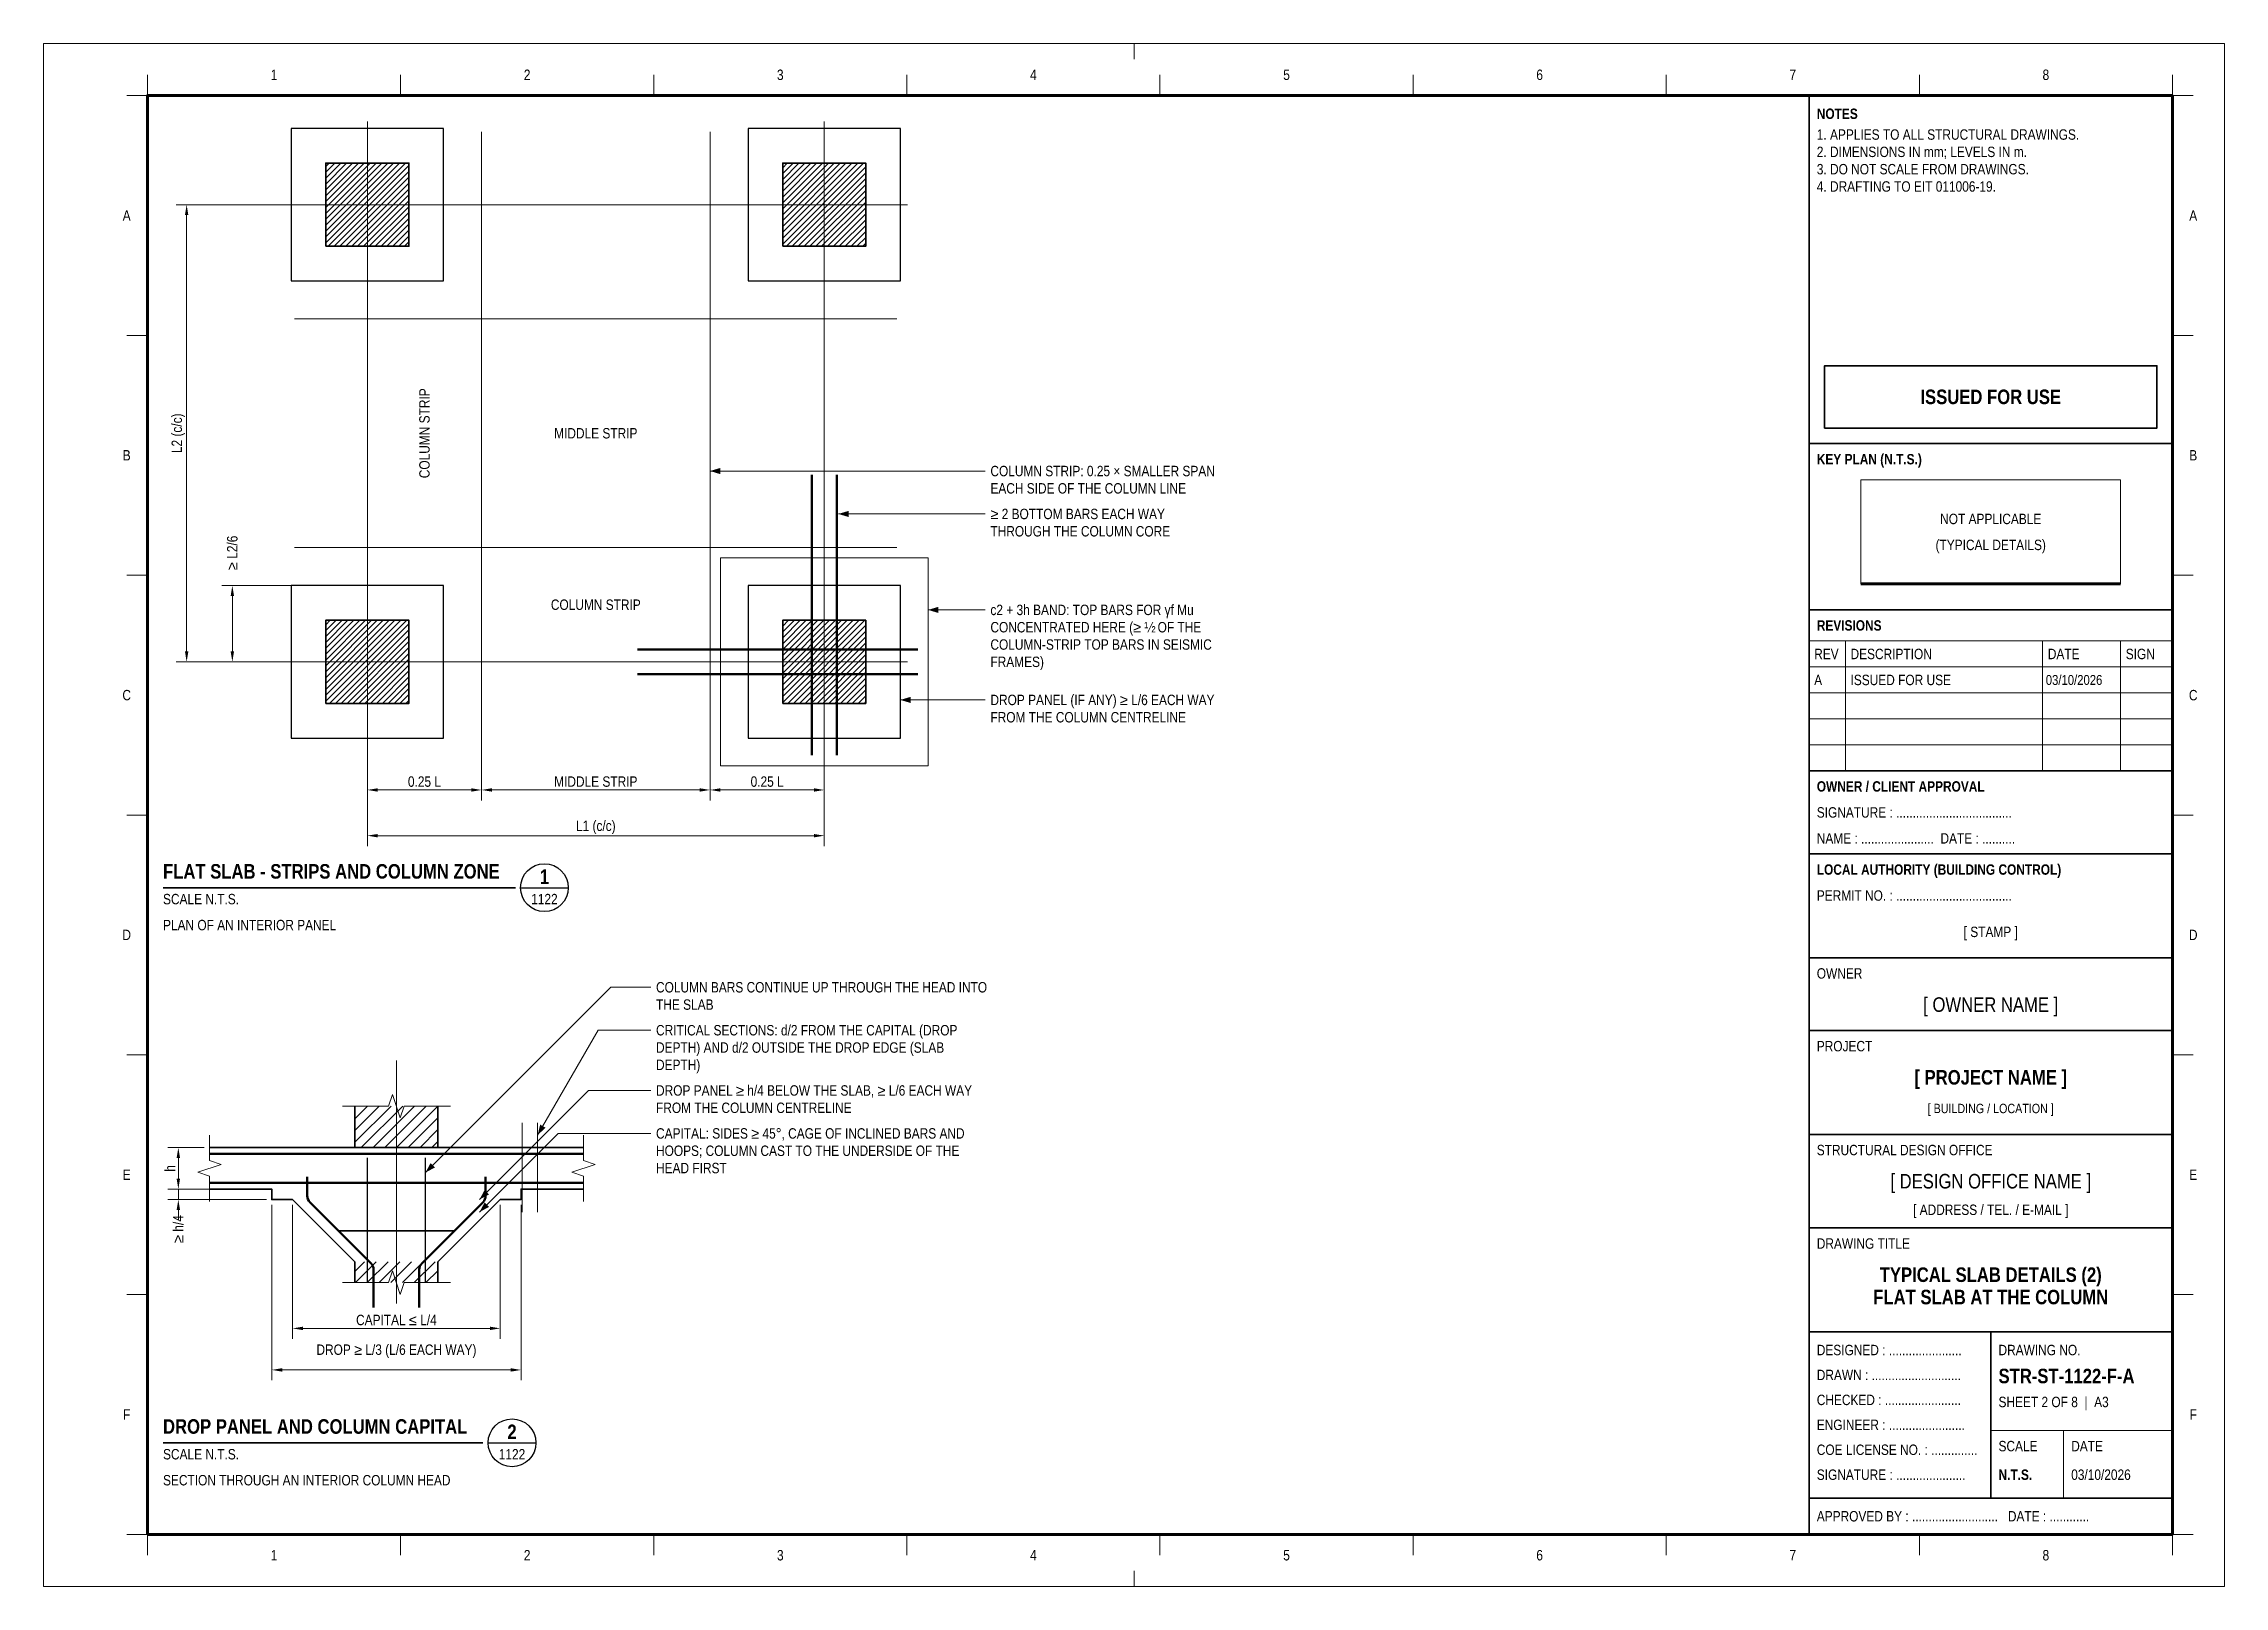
# Paper-space layout '1122' of a CAD drawing. Header units: millimetres. Extents: x 0 to 420, y 0 to 297.
# The model-space entities are those that its viewports show. They can reach past a viewport. Long polylines and large blocks are cut down to what shows.
import ezdxf
from ezdxf.enums import TextEntityAlignment as Align

# ---------------------------------------------------------------- set-up
doc = ezdxf.new("R2010")
doc.units = ezdxf.units.MM
doc.header["$LTSCALE"] = 3.75
doc.linetypes.add('CENTER', pattern=[50.8, 31.75, -6.35, 6.35, -6.35])
doc.linetypes.add('HIDDENX2', pattern=[19.05, 12.7, -6.35])
for name, color, linetype, lineweight in [('S-ANNO', 3, 'Continuous', 18), ('S-BREAK', 8, 'Continuous', 18), ('S-CENT', 3, 'CENTER', 18), ('S-CONC', 4, 'Continuous', 35), ('S-CONC-HIDN', 252, 'HIDDENX2', 25), ('S-DET', 7, 'Continuous', 18), ('S-DIMS', 2, 'Continuous', 18), ('S-FRAME', 10, 'Continuous', 70), ('S-HATCH', 9, 'Continuous', 13), ('S-REBR', 1, 'Continuous', 50), ('S-REBR-NF', 252, 'Continuous', 25), ('S-REBR-SEC', 30, 'Continuous', 35), ('S-SYMB', 6, 'Continuous', 25), ('S-TEXT', 7, 'Continuous', 18), ('S-TITLE', 4, 'Continuous', 35), ('S-TTLB', 4, 'Continuous', 35), ('S-TTLB-THIN', 8, 'Continuous', 18), ('S-ZONE', 8, 'Continuous', 18)]:
    doc.layers.add(name, color=color, linetype=linetype, lineweight=lineweight)
for name, color, linetype, lineweight, plot in [('S-SHEET', 9, 'Continuous', 13, False), ('S-TB-AREA', 9, 'Continuous', 13, False), ('S-VPORT', 9, 'Continuous', 13, False)]:
    doc.layers.add(name, color=color, linetype=linetype, lineweight=lineweight, plot=plot)
doc.styles.add('AN', font='ARIALN_0.TTF')
doc.styles.add('ANB', font='ARIALNB_0.TTF')
doc.dimstyles.new('EIT-25', dxfattribs={"dimscale": 25, "dimtxt": 2, "dimasz": 2, "dimexe": 2, "dimexo": 1, "dimgap": 0.6, "dimtad": 1, "dimdec": 0, "dimtxsty": 'AN', "dimcen": 2.5, "dimclrd": 2, "dimclre": 8, "dimclrt": 7, "dimazin": 3, "dimtfac": 1, "dimtmove": 1, "dimatfit": 3, "dimlwd": -1, "dimlwe": -1, "dimarcsym": 0})

# ---------------------------------------------------------------- blocks, each defined once
blk = doc.blocks.new('TB-A3-NRW')
at = {"layer": 'S-FRAME', "flags": 128}
blk.add_lwpolyline([(20, 10), (410, 10), (410, 287), (20, 287)], close=True, dxfattribs=at)
blk.add_lwpolyline([(350, 193), (400, 193)], dxfattribs=at)
at = {"layer": 'S-SHEET', "flags": 128}
blk.add_lwpolyline([(0, 0), (420, 0), (420, 297), (0, 297)], close=True, dxfattribs=at)
at = {"layer": 'S-TB-AREA', "flags": 128}
blk.add_lwpolyline([(20, 10), (340, 10), (340, 287), (20, 287)], close=True, dxfattribs=at)
at = {"layer": 'S-TITLE', "flags": 128}
blk.add_lwpolyline([(343, 223), (407, 223), (407, 235), (343, 235)], close=True, dxfattribs=at)
at = {"layer": 'S-TTLB'}
for p, q in [((340, 10), (340, 287)), ((340, 220), (410, 220)), ((340, 188), (410, 188)), ((340, 157), (410, 157)), ((340, 157), (410, 157)), ((340, 141), (410, 141)), ((340, 121), (410, 121)), ((340, 107), (410, 107)), ((340, 87), (410, 87)), ((340, 69), (410, 69)), ((340, 49), (410, 49)), ((375, 17), (375, 49)), ((340, 17), (410, 17))]:
    blk.add_line(p, q, dxfattribs=at)
at = {"layer": 'S-TTLB-THIN'}
for p, q in [((340, 182), (410, 182)), ((347, 157), (347, 182)), ((385, 157), (385, 182)), ((400, 157), (400, 182)), ((340, 177), (410, 177)), ((340, 172), (410, 172)), ((340, 167), (410, 167)), ((340, 162), (410, 162)), ((375, 30), (410, 30)), ((389, 17), (389, 30))]:
    blk.add_line(p, q, dxfattribs=at)
at = {"layer": 'S-TTLB-THIN', "flags": 128}
blk.add_lwpolyline([(350, 193), (400, 193), (400, 213), (350, 213)], close=True, dxfattribs=at)
at = {"layer": 'S-ZONE'}
for p, q in [((210, 297), (210, 294)), ((20, 287), (20, 291)), ((68.75, 287), (68.75, 291)), ((117.5, 287), (117.5, 291)), ((166.25, 287), (166.25, 291)), ((215, 287), (215, 291)), ((263.75, 287), (263.75, 291)), ((312.5, 287), (312.5, 291)), ((361.25, 287), (361.25, 291)), ((410, 287), (410, 291)), ((16, 287), (20, 287)), ((410, 287), (414, 287)), ((16, 240.83), (20, 240.83)), ((410, 240.83), (414, 240.83)), ((16, 194.67), (20, 194.67)), ((410, 194.67), (414, 194.67)), ((16, 148.5), (20, 148.5)), ((410, 148.5), (414, 148.5)), ((16, 102.33), (20, 102.33)), ((410, 102.33), (414, 102.33)), ((16, 56.17), (20, 56.17)), ((410, 56.17), (414, 56.17)), ((16, 10), (20, 10)), ((20, 10), (20, 6)), ((68.75, 10), (68.75, 6)), ((117.5, 10), (117.5, 6)), ((166.25, 10), (166.25, 6)), ((215, 10), (215, 6)), ((263.75, 10), (263.75, 6)), ((312.5, 10), (312.5, 6)), ((361.25, 10), (361.25, 6)), ((410, 10), (410, 6)), ((410, 10), (414, 10)), ((210, 0), (210, 3))]:
    blk.add_line(p, q, dxfattribs=at)
at = {"layer": 'S-TEXT'}
for s, style, p in [('NOTES', 'ANB', (341.5, 283.5)), ('KEY PLAN (N.T.S.)', 'ANB', (341.5, 217)), ('REVISIONS', 'ANB', (341.5, 185)), ('REV', 'AN', (341, 179.5)), ('DESCRIPTION', 'AN', (348, 179.5)), ('DATE', 'AN', (386, 179.5)), ('SIGN', 'AN', (401, 179.5)), ('OWNER / CLIENT APPROVAL', 'ANB', (341.5, 154)), ('SIGNATURE : ...................................', 'AN', (341.5, 149)), ('NAME : ......................  DATE : ..........', 'AN', (341.5, 144)), ('LOCAL AUTHORITY (BUILDING CONTROL)', 'ANB', (341.5, 138)), ('PERMIT NO. : ...................................', 'AN', (341.5, 133)), ('OWNER', 'AN', (341.5, 118)), ('PROJECT', 'AN', (341.5, 104)), ('STRUCTURAL DESIGN OFFICE', 'AN', (341.5, 84)), ('DRAWING TITLE', 'AN', (341.5, 66)), ('DESIGNED : ......................', 'AN', (341.5, 45.5)), ('DRAWING NO.', 'AN', (376.5, 45.5)), ('DRAWN : ...........................', 'AN', (341.5, 40.7)), ('CHECKED : .......................', 'AN', (341.5, 35.9)), ('ENGINEER : .......................', 'AN', (341.5, 31.1)), ('COE LICENSE NO. : ..............', 'AN', (341.5, 26.3)), ('SCALE', 'AN', (376.5, 27)), ('DATE', 'AN', (390.5, 27)), ('SIGNATURE : .....................', 'AN', (341.5, 21.5)), ('APPROVED BY : ..........................   DATE : ............', 'AN', (341.5, 13.5))]:
    blk.add_text(s, height=2, dxfattribs=dict(at, style=style)).set_placement(p, align=Align.MIDDLE_LEFT)
at = {"layer": 'S-TEXT', "style": 'AN'}
blk.add_text('[ STAMP ]', height=2, dxfattribs=at).set_placement((375, 126), align=Align.MIDDLE_CENTER)
at = {"layer": 'S-TEXT', "insert": (341.5, 280.5), "char_height": 2, "width": 67, "attachment_point": 1, "style": 'AN'}
blk.add_mtext('1. APPLIES TO ALL STRUCTURAL DRAWINGS.\\P2. DIMENSIONS IN mm; LEVELS IN m.\\P3. DO NOT SCALE FROM DRAWINGS.\\P4. DRAFTING TO EIT 011006-19.', dxfattribs=at)
at = {"layer": 'S-TEXT'}
for tag, height, style, p in [('STATUS_1', 2.8, 'ANB', (375, 231.2)), ('STATUS_2', 2.8, 'ANB', (375, 226.8)), ('KEYPLAN_1', 2, 'AN', (375, 205.5)), ('KEYPLAN_2', 2, 'AN', (375, 200.5)), ('OWNER', 2.8, 'AN', (375, 112)), ('PROJECT', 2.8, 'ANB', (375, 98)), ('LOCATION', 1.8, 'AN', (375, 92)), ('OFFICE', 2.8, 'AN', (375, 78)), ('OFFICE_ADDR', 2, 'AN', (375, 72.5)), ('TITLE_1', 2.8, 'ANB', (375, 60)), ('TITLE_2', 2.8, 'ANB', (375, 55.7)), ('TITLE_3', 2.8, 'ANB', (375, 51.4))]:
    blk.add_attdef(tag, text='', height=height, dxfattribs=dict(at, style=style)).set_placement(p, align=Align.MIDDLE_CENTER)
for tag, height, style, p in [('REV_1', 2, 'AN', (341, 174.5)), ('REV_1_DESC', 2, 'AN', (348, 174.5)), ('REV_1_DATE', 1.9, 'AN', (385.6, 174.5)), ('REV_2', 2, 'AN', (341, 169.5)), ('REV_2_DESC', 2, 'AN', (348, 169.5)), ('REV_2_DATE', 1.9, 'AN', (385.6, 169.5)), ('REV_3', 2, 'AN', (341, 164.5)), ('REV_3_DESC', 2, 'AN', (348, 164.5)), ('REV_3_DATE', 1.9, 'AN', (385.6, 164.5)), ('REV_4', 2, 'AN', (341, 159.5)), ('REV_4_DESC', 2, 'AN', (348, 159.5)), ('REV_4_DATE', 1.9, 'AN', (385.6, 159.5)), ('DWG_NO', 2.8, 'ANB', (376.5, 40.5)), ('SHEET', 2, 'AN', (376.5, 35.5)), ('SCALE', 2, 'ANB', (376.5, 21.5)), ('DATE', 2, 'AN', (390.5, 21.5))]:
    blk.add_attdef(tag, text='', height=height, dxfattribs=dict(at, style=style)).set_placement(p, align=Align.MIDDLE_LEFT)
at = {"layer": 'S-ZONE', "style": 'AN'}
for s, p in [('1', (44.38, 291)), ('2', (93.12, 291)), ('3', (141.88, 291)), ('4', (190.62, 291)), ('5', (239.38, 291)), ('6', (288.12, 291)), ('7', (336.88, 291)), ('8', (385.62, 291)), ('A', (16, 263.92)), ('A', (414, 263.92)), ('B', (16, 217.75)), ('B', (414, 217.75)), ('C', (16, 171.58)), ('C', (414, 171.58)), ('D', (16, 125.42)), ('D', (414, 125.42)), ('E', (16, 79.25)), ('E', (414, 79.25)), ('F', (16, 33.08)), ('F', (414, 33.08)), ('1', (44.38, 6)), ('2', (93.12, 6)), ('3', (141.88, 6)), ('4', (190.62, 6)), ('5', (239.38, 6)), ('6', (288.12, 6)), ('7', (336.88, 6)), ('8', (385.62, 6))]:
    blk.add_text(s, height=2, dxfattribs=at).set_placement(p, align=Align.MIDDLE_CENTER)
blk = doc.blocks.new('VT-1122-1', base_point=(23, 125.78))
at = {"layer": 'S-SYMB'}
blk.add_line((91.85, 134.53), (101.05, 134.53), dxfattribs=at)
blk.add_circle((96.45, 134.53), 4.6, dxfattribs=at)
at = {"layer": 'S-TITLE'}
blk.add_line((23, 134.53), (90.85, 134.53), dxfattribs=at)
at = {"layer": 'S-TEXT'}
for s, height, style, p in [('1', 2.8, 'ANB', (96.45, 136.63)), ('1122', 2, 'AN', (96.45, 132.33))]:
    blk.add_text(s, height=height, dxfattribs=dict(at, style=style)).set_placement(p, align=Align.MIDDLE_CENTER)
at = {"layer": 'S-TEXT', "style": 'AN'}
for s, p in [('SCALE N.T.S.', (23, 133.33)), ('PLAN OF AN INTERIOR PANEL', (23, 128.33))]:
    blk.add_text(s, height=2, dxfattribs=at).set_placement(p, align=Align.TOP_LEFT)
at = {"layer": 'S-TITLE', "style": 'ANB'}
blk.add_text('FLAT SLAB - STRIPS AND COLUMN ZONE', height=2.8, dxfattribs=at).set_placement((23, 135.43), align=Align.BOTTOM_LEFT)
blk = doc.blocks.new('VT-1122-2', base_point=(23, 18.88))
at = {"layer": 'S-SYMB'}
blk.add_line((85.61, 27.64), (94.81, 27.64), dxfattribs=at)
blk.add_circle((90.21, 27.64), 4.6, dxfattribs=at)
at = {"layer": 'S-TITLE'}
blk.add_line((23, 27.64), (84.61, 27.64), dxfattribs=at)
at = {"layer": 'S-TEXT'}
for s, height, style, p in [('2', 2.8, 'ANB', (90.21, 29.74)), ('1122', 2, 'AN', (90.21, 25.44))]:
    blk.add_text(s, height=height, dxfattribs=dict(at, style=style)).set_placement(p, align=Align.MIDDLE_CENTER)
at = {"layer": 'S-TEXT', "style": 'AN'}
for s, p in [('SCALE N.T.S.', (23, 26.44)), ('SECTION THROUGH AN INTERIOR COLUMN HEAD', (23, 21.44))]:
    blk.add_text(s, height=2, dxfattribs=at).set_placement(p, align=Align.TOP_LEFT)
at = {"layer": 'S-TITLE', "style": 'ANB'}
blk.add_text('DROP PANEL AND COLUMN CAPITAL', height=2.8, dxfattribs=at).set_placement((23, 28.54), align=Align.BOTTOM_LEFT)
blk = doc.blocks.new('DET-1122-1', base_point=(19016.3, -28886.7))
at = {"layer": 'S-HATCH'}
h = blk.add_hatch(dxfattribs=at)
h.set_pattern_fill('ANSI31', color=256, scale=6.29921)
h.paths.add_polyline_path([(19800, -26000), (20200, -26000), (20200, -25600), (19800, -25600)])
h = blk.add_hatch(dxfattribs=at)
h.set_pattern_fill('ANSI31', color=256, scale=6.29921)
h.paths.add_polyline_path([(22000, -26000), (22400, -26000), (22400, -25600), (22000, -25600)])
h = blk.add_hatch(dxfattribs=at)
h.set_pattern_fill('ANSI31', color=256, scale=6.29921)
h.paths.add_polyline_path([(19800, -28200), (20200, -28200), (20200, -27800), (19800, -27800)])
h = blk.add_hatch(dxfattribs=at)
h.set_pattern_fill('ANSI31', color=256, scale=6.29921)
h.paths.add_polyline_path([(22000, -28200), (22400, -28200), (22400, -27800), (22000, -27800)])
at = {"layer": 'S-ANNO'}
for p, q in [((20550, -28350), (20550, -25450)), ((21650, -28350), (21650, -25450)), ((19650, -26350), (22550, -26350)), ((19650, -27450), (22550, -27450))]:
    blk.add_line(p, q, dxfattribs=at)
at = {"layer": 'S-ANNO', "flags": 128}
for points in [[(21650, -27081.7), (22900, -27081.7), (22975, -27081.7)], [(22267.8, -27288.3), (22900, -27288.3), (22975, -27288.3)], [(22700, -27750), (22900, -27750), (22975, -27750)], [(22566.7, -28183.3), (22900, -28183.3), (22975, -28183.3)]]:
    blk.add_lwpolyline(points, dxfattribs=at)
blk.add_lwpolyline([(21700, -28500), (22700, -28500), (22700, -27500), (21700, -27500)], close=True, dxfattribs=at)
at = {"layer": 'S-ANNO'}
for points in [[(21650, -27081.7), (21700, -27096.7), (21700, -27066.7)], [(22267.8, -27288.3), (22317.8, -27303.3), (22317.8, -27273.3)], [(22700, -27750), (22750, -27765), (22750, -27735)], [(22566.7, -28183.3), (22616.7, -28198.3), (22616.7, -28168.3)]]:
    blk.add_solid(points, dxfattribs=at)
at = {"layer": 'S-CENT'}
for p, q in [((20000, -28400), (20000, -25400)), ((22200, -28400), (22200, -25400)), ((19600, -25800), (22600, -25800)), ((19600, -28000), (22600, -28000))]:
    blk.add_line(p, q, dxfattribs=at)
at = {"layer": 'S-CONC', "flags": 128}
for points in [[(19800, -26000), (20200, -26000), (20200, -25600), (19800, -25600)], [(22000, -26000), (22400, -26000), (22400, -25600), (22000, -25600)], [(19800, -28200), (20200, -28200), (20200, -27800), (19800, -27800)], [(22000, -28200), (22400, -28200), (22400, -27800), (22000, -27800)]]:
    blk.add_lwpolyline(points, close=True, dxfattribs=at)
at = {"layer": 'S-CONC-HIDN', "flags": 128}
for points in [[(19633.3, -26166.7), (20366.7, -26166.7), (20366.7, -25433.3), (19633.3, -25433.3)], [(21833.3, -26166.7), (22566.7, -26166.7), (22566.7, -25433.3), (21833.3, -25433.3)], [(19633.3, -28366.7), (20366.7, -28366.7), (20366.7, -27633.3), (19633.3, -27633.3)], [(21833.3, -28366.7), (22566.7, -28366.7), (22566.7, -27633.3), (21833.3, -27633.3)]]:
    blk.add_lwpolyline(points, close=True, dxfattribs=at)
at = {"layer": 'S-REBR', "flags": 128}
for points in [[(22140, -28450), (22140, -27100)], [(22260, -28450), (22260, -27100)], [(21300, -27940), (22650, -27940)], [(21300, -28060), (22650, -28060)]]:
    blk.add_lwpolyline(points, dxfattribs=at)
at = {"layer": 'S-TEXT', "style": 'AN'}
blk.add_text('COLUMN STRIP', height=50, rotation=90, dxfattribs=at).set_placement((20275, -26900), align=Align.MIDDLE_CENTER)
for s, p in [('MIDDLE STRIP', (21100, -26900)), ('COLUMN STRIP', (21100, -27725))]:
    blk.add_text(s, height=50, dxfattribs=at).set_placement(p, align=Align.MIDDLE_CENTER)
at = {"layer": 'S-TEXT', "char_height": 50, "attachment_point": 1, "style": 'AN'}
for s, insert, width in [('COLUMN STRIP: 0.25 × SMALLER SPAN\\PEACH SIDE OF THE COLUMN LINE', (23000, -27056.7), 1136.353), ('≥ 2 BOTTOM BARS EACH WAY\\PTHROUGH THE COLUMN CORE', (23000, -27263.3), 912.533), ('c2 + 3h BAND: TOP BARS FOR γf Mu\\PCONCENTRATED HERE (≥ ½ OF THE\\PCOLUMN-STRIP TOP BARS IN SEISMIC\\PFRAMES)', (23000, -27725), 1121.207), ('DROP PANEL (IF ANY) ≥ L/6 EACH WAY\\PFROM THE COLUMN CENTRELINE', (23000, -28158.3), 1134.686)]:
    blk.add_mtext(s, dxfattribs=dict(at, insert=insert, width=width))
at = {"layer": 'S-DIMS'}
blk.add_linear_dim(base=(19130, -28000), p1=(20000, -28000), p2=(20000, -25800), angle=90, text='L2 (c/c)', dimstyle='EIT-25', dxfattribs=at).render()
blk.add_linear_dim(base=(19350, -28000), p1=(20000, -28000), p2=(20000, -27633.3), angle=90, location=(19350, -27475.5), text='≥ L2/6', dimstyle='EIT-25', override={"dimtmove": 2}, dxfattribs=at).render()
for base, p1, p2, text in [((20000, -28616.7), (20000, -28000), (20550, -28000), '0.25 L'), ((20000, -28836.7), (20000, -28000), (22200, -28000), 'L1 (c/c)'), ((20550, -28616.7), (20550, -28000), (21650, -28000), 'MIDDLE STRIP'), ((21650, -28616.7), (21650, -28000), (22200, -28000), '0.25 L')]:
    blk.add_linear_dim(base=base, p1=p1, p2=p2, text=text, dimstyle='EIT-25', dxfattribs=at).render()
blk = doc.blocks.new('DET-1122-2', base_point=(18876.3, -41020.7))
at = {"layer": 'S-HATCH'}
h = blk.add_hatch(dxfattribs=at)
h.set_pattern_fill('ANSI31', color=256, scale=12.59843)
h.paths.add_polyline_path([(19800, -39800), (20200, -39800), (20200, -39600), (19800, -39600)])
h = blk.add_hatch(dxfattribs=at)
h.set_pattern_fill('ANSI31', color=256, scale=12.59843)
h.paths.add_polyline_path([(19800, -40450), (20200, -40450), (20200, -40350), (19800, -40350)])
at = {"layer": 'S-ANNO', "flags": 128}
for points in [[(20140, -39920), (21031.7, -39028.3), (21150, -39028.3), (21225, -39028.3)], [(20680, -39740), (20971.6, -39235), (21150, -39235), (21225, -39235)], [(20400, -40050), (20925, -39525), (21150, -39525), (21225, -39525)], [(20400, -40110), (20778.3, -39731.7), (21150, -39731.7), (21225, -39731.7)]]:
    blk.add_lwpolyline(points, dxfattribs=at)
at = {"layer": 'S-ANNO'}
for points in [[(20680, -39740), (20718, -39704.2), (20692, -39689.2)], [(20140, -39920), (20186, -39895.3), (20164.7, -39874)], [(20400, -40050), (20446, -40025.3), (20424.7, -40004)], [(20400, -40110), (20446, -40085.3), (20424.7, -40064)]]:
    blk.add_solid(points, dxfattribs=at)
at = {"layer": 'S-BREAK', "flags": 128}
for points in [[(19740, -39600), (19962.5, -39600), (19981.2, -39543.8), (20018.8, -39656.2), (20037.5, -39600), (20260, -39600)], [(19100, -40060), (19100, -39937.5), (19043.8, -39918.8), (19156.2, -39881.2), (19100, -39862.5), (19100, -39740)], [(20900, -40060), (20900, -39937.5), (20843.8, -39918.8), (20956.2, -39881.2), (20900, -39862.5), (20900, -39740)], [(19740, -40450), (19962.5, -40450), (19981.2, -40393.8), (20018.8, -40506.2), (20037.5, -40450), (20260, -40450)]]:
    blk.add_lwpolyline(points, dxfattribs=at)
at = {"layer": 'S-CENT'}
for p, q in [((20000, -40550), (20000, -39380)), ((20605, -40110), (20605, -39680)), ((20680, -40110), (20680, -39680))]:
    blk.add_line(p, q, dxfattribs=at)
at = {"layer": 'S-CONC'}
for p, q in [((19800, -39800), (19800, -39600)), ((20200, -39800), (20200, -39600)), ((19100, -39800), (20900, -39800))]:
    blk.add_line(p, q, dxfattribs=at)
at = {"layer": 'S-CONC', "flags": 128}
for points in [[(19100, -40000), (19400, -40000), (19400, -40050), (19500, -40050), (19800, -40350), (19800, -40450)], [(20900, -40000), (20600, -40000), (20600, -40050), (20500, -40050), (20200, -40350), (20200, -40450)]]:
    blk.add_lwpolyline(points, dxfattribs=at)
at = {"layer": 'S-REBR', "flags": 128}
for points in [[(19100, -39830), (20900, -39830)], [(19100, -39970), (20900, -39970)]]:
    blk.add_lwpolyline(points, dxfattribs=at)
for points in [[(19890, -40569.3), (19890, -40386.7, 0.1989124), (19877.7, -40357), (19583, -40062.3, -0.1989124), (19570.7, -40032.6), (19570.7, -39940)], [(20110, -40569.3), (20110, -40386.7, -0.1989124), (20122.3, -40357), (20417, -40062.3, 0.1989124), (20429.3, -40032.6), (20429.3, -39940)]]:
    blk.add_lwpolyline(points, format="xyb", dxfattribs=at)
at = {"layer": 'S-REBR-NF', "flags": 128}
for points in [[(19860, -40450), (19860, -39850)], [(20140, -40450), (20140, -39850)]]:
    blk.add_lwpolyline(points, dxfattribs=at)
at = {"layer": 'S-REBR-SEC'}
blk.add_line((19720.7, -40200), (20279.3, -40200), dxfattribs=at)
blk.add_line((19720.7, -40200), (20279.3, -40200), dxfattribs=at)
at = {"layer": 'S-TEXT', "char_height": 50, "attachment_point": 1, "style": 'AN'}
for s, insert, width in [('COLUMN BARS CONTINUE UP THROUGH THE HEAD INTO\\PTHE SLAB', (21250, -39003.3), 1670.364), ('CRITICAL SECTIONS: d/2 FROM THE CAPITAL (DROP\\PDEPTH) AND d/2 OUTSIDE THE DROP EDGE (SLAB\\PDEPTH)', (21250, -39210), 1521.741), ('DROP PANEL ≥ h/4 BELOW THE SLAB, ≥ L/6 EACH WAY\\PFROM THE COLUMN CENTRELINE', (21250, -39500), 1595.166), ('CAPITAL: SIDES ≥ 45°, CAGE OF INCLINED BARS AND\\PHOOPS; COLUMN CAST TO THE UNDERSIDE OF THE\\PHEAD FIRST', (21250, -39706.7), 1557.709)]:
    blk.add_mtext(s, dxfattribs=dict(at, insert=insert, width=width))
at = {"layer": 'S-DIMS'}
blk.add_linear_dim(base=(18950, -40050), p1=(19400, -40050), p2=(19400, -40000), angle=90, location=(18950, -40192), text='≥ h/4', dimstyle='EIT-25', override={"dimtmove": 2}, dxfattribs=at).render()
blk.add_linear_dim(base=(18950, -40000), p1=(19100, -40000), p2=(19100, -39800), angle=90, text='h', dimstyle='EIT-25', dxfattribs=at).render()
for base, p1, p2, text in [((19400, -40870), (19400, -40050), (20600, -40050), 'DROP ≥ L/3 (L/6 EACH WAY)'), ((19500, -40670), (19500, -40050), (20500, -40050), 'CAPITAL ≤ L/4')]:
    blk.add_linear_dim(base=base, p1=p1, p2=p2, text=text, dimstyle='EIT-25', dxfattribs=at).render()

msp = doc.modelspace()

# ---------------------------------------------------------------- linework, layer by layer
at = {"layer": 'S-SHEET', "flags": 128}
msp.add_lwpolyline([(11500, 0), (22000, 0), (22000, 7425), (11500, 7425)], close=True, dxfattribs=at)
at = {"layer": 'S-TB-AREA', "flags": 128}
msp.add_lwpolyline([(12000, 250), (20000, 250), (20000, 7175), (12000, 7175)], close=True, dxfattribs=at)

# ---------------------------------------------------------------- block references
at = {"layer": 'S-DET', "zscale": 25}
for name, p in [('DET-1122-1', (12075, 3563)), ('DET-1122-2', (12075, 891))]:
    msp.add_blockref(name, p, dxfattribs=at)
at = {"layer": 'S-TEXT', "xscale": 25, "yscale": 25, "zscale": 25}
for name, p in [('VT-1122-1', (12075, 3144)), ('VT-1122-2', (12075, 472))]:
    msp.add_blockref(name, p, dxfattribs=at)

psp = doc.layouts.new('1122')

# ---------------------------------------------------------------- block references
at = {"layer": 'S-TTLB'}
ref = psp.add_blockref('TB-A3-NRW', (0, 0), dxfattribs=at)
ref.add_attrib('DWG_NO', 'STR-ST-1122-F-A', dxfattribs={"layer": 'S-TEXT', "height": 2.8, "style": 'ANB'}).set_placement((376.5, 40.5), align=Align.MIDDLE_LEFT)
ref.add_attrib('SHEET', 'SHEET 2 OF 8  |  A3', dxfattribs={"layer": 'S-TEXT', "height": 2, "style": 'AN'}).set_placement((376.5, 35.5), align=Align.MIDDLE_LEFT)
ref.add_attrib('SCALE', 'N.T.S.', dxfattribs={"layer": 'S-TEXT', "height": 2, "style": 'ANB'}).set_placement((376.5, 21.5), align=Align.MIDDLE_LEFT)
ref.add_attrib('DATE', '03/10/2026', dxfattribs={"layer": 'S-TEXT', "height": 2, "style": 'AN'}).set_placement((390.5, 21.5), align=Align.MIDDLE_LEFT)
ref.add_attrib('TITLE_1', 'TYPICAL SLAB DETAILS (2)', dxfattribs={"layer": 'S-TEXT', "height": 2.8, "style": 'ANB'}).set_placement((375, 60), align=Align.MIDDLE_CENTER)
ref.add_attrib('TITLE_2', 'FLAT SLAB AT THE COLUMN', dxfattribs={"layer": 'S-TEXT', "height": 2.8, "style": 'ANB'}).set_placement((375, 55.7), align=Align.MIDDLE_CENTER)
ref.add_attrib('OFFICE', '[ DESIGN OFFICE NAME ]', dxfattribs={"layer": 'S-TEXT', "height": 2.8, "style": 'AN'}).set_placement((375, 78), align=Align.MIDDLE_CENTER)
ref.add_attrib('OFFICE_ADDR', '[ ADDRESS / TEL. / E-MAIL ]', dxfattribs={"layer": 'S-TEXT', "height": 2, "style": 'AN'}).set_placement((375, 72.5), align=Align.MIDDLE_CENTER)
ref.add_attrib('PROJECT', '[ PROJECT NAME ]', dxfattribs={"layer": 'S-TEXT', "height": 2.8, "style": 'ANB'}).set_placement((375, 98), align=Align.MIDDLE_CENTER)
ref.add_attrib('LOCATION', '[ BUILDING / LOCATION ]', dxfattribs={"layer": 'S-TEXT', "height": 1.8, "style": 'AN'}).set_placement((375, 92), align=Align.MIDDLE_CENTER)
ref.add_attrib('OWNER', '[ OWNER NAME ]', dxfattribs={"layer": 'S-TEXT', "height": 2.8, "style": 'AN'}).set_placement((375, 112), align=Align.MIDDLE_CENTER)
ref.add_attrib('REV_1', 'A', dxfattribs={"layer": 'S-TEXT', "height": 2, "style": 'AN'}).set_placement((341, 174.5), align=Align.MIDDLE_LEFT)
ref.add_attrib('REV_1_DESC', 'ISSUED FOR USE', dxfattribs={"layer": 'S-TEXT', "height": 2, "style": 'AN'}).set_placement((348, 174.5), align=Align.MIDDLE_LEFT)
ref.add_attrib('REV_1_DATE', '03/10/2026', dxfattribs={"layer": 'S-TEXT', "height": 1.9, "style": 'AN'}).set_placement((385.6, 174.5), align=Align.MIDDLE_LEFT)
ref.add_attrib('KEYPLAN_1', 'NOT APPLICABLE', dxfattribs={"layer": 'S-TEXT', "height": 2, "style": 'AN'}).set_placement((375, 205.5), align=Align.MIDDLE_CENTER)
ref.add_attrib('KEYPLAN_2', '(TYPICAL DETAILS)', dxfattribs={"layer": 'S-TEXT', "height": 2, "style": 'AN'}).set_placement((375, 200.5), align=Align.MIDDLE_CENTER)
ref.add_attrib('STATUS_1', 'ISSUED FOR USE', dxfattribs={"layer": 'S-TEXT', "height": 2.8, "style": 'ANB'}).set_placement((375, 229), align=Align.MIDDLE_CENTER)

# ---------------------------------------------------------------- viewports
at = {"layer": 'S-VPORT'}
psp.add_viewport(center=(210, 148.5), size=(420, 297), view_center_point=(16750, 3712.5), view_height=7425, dxfattribs=at)

doc.saveas('drawing.dxf')
